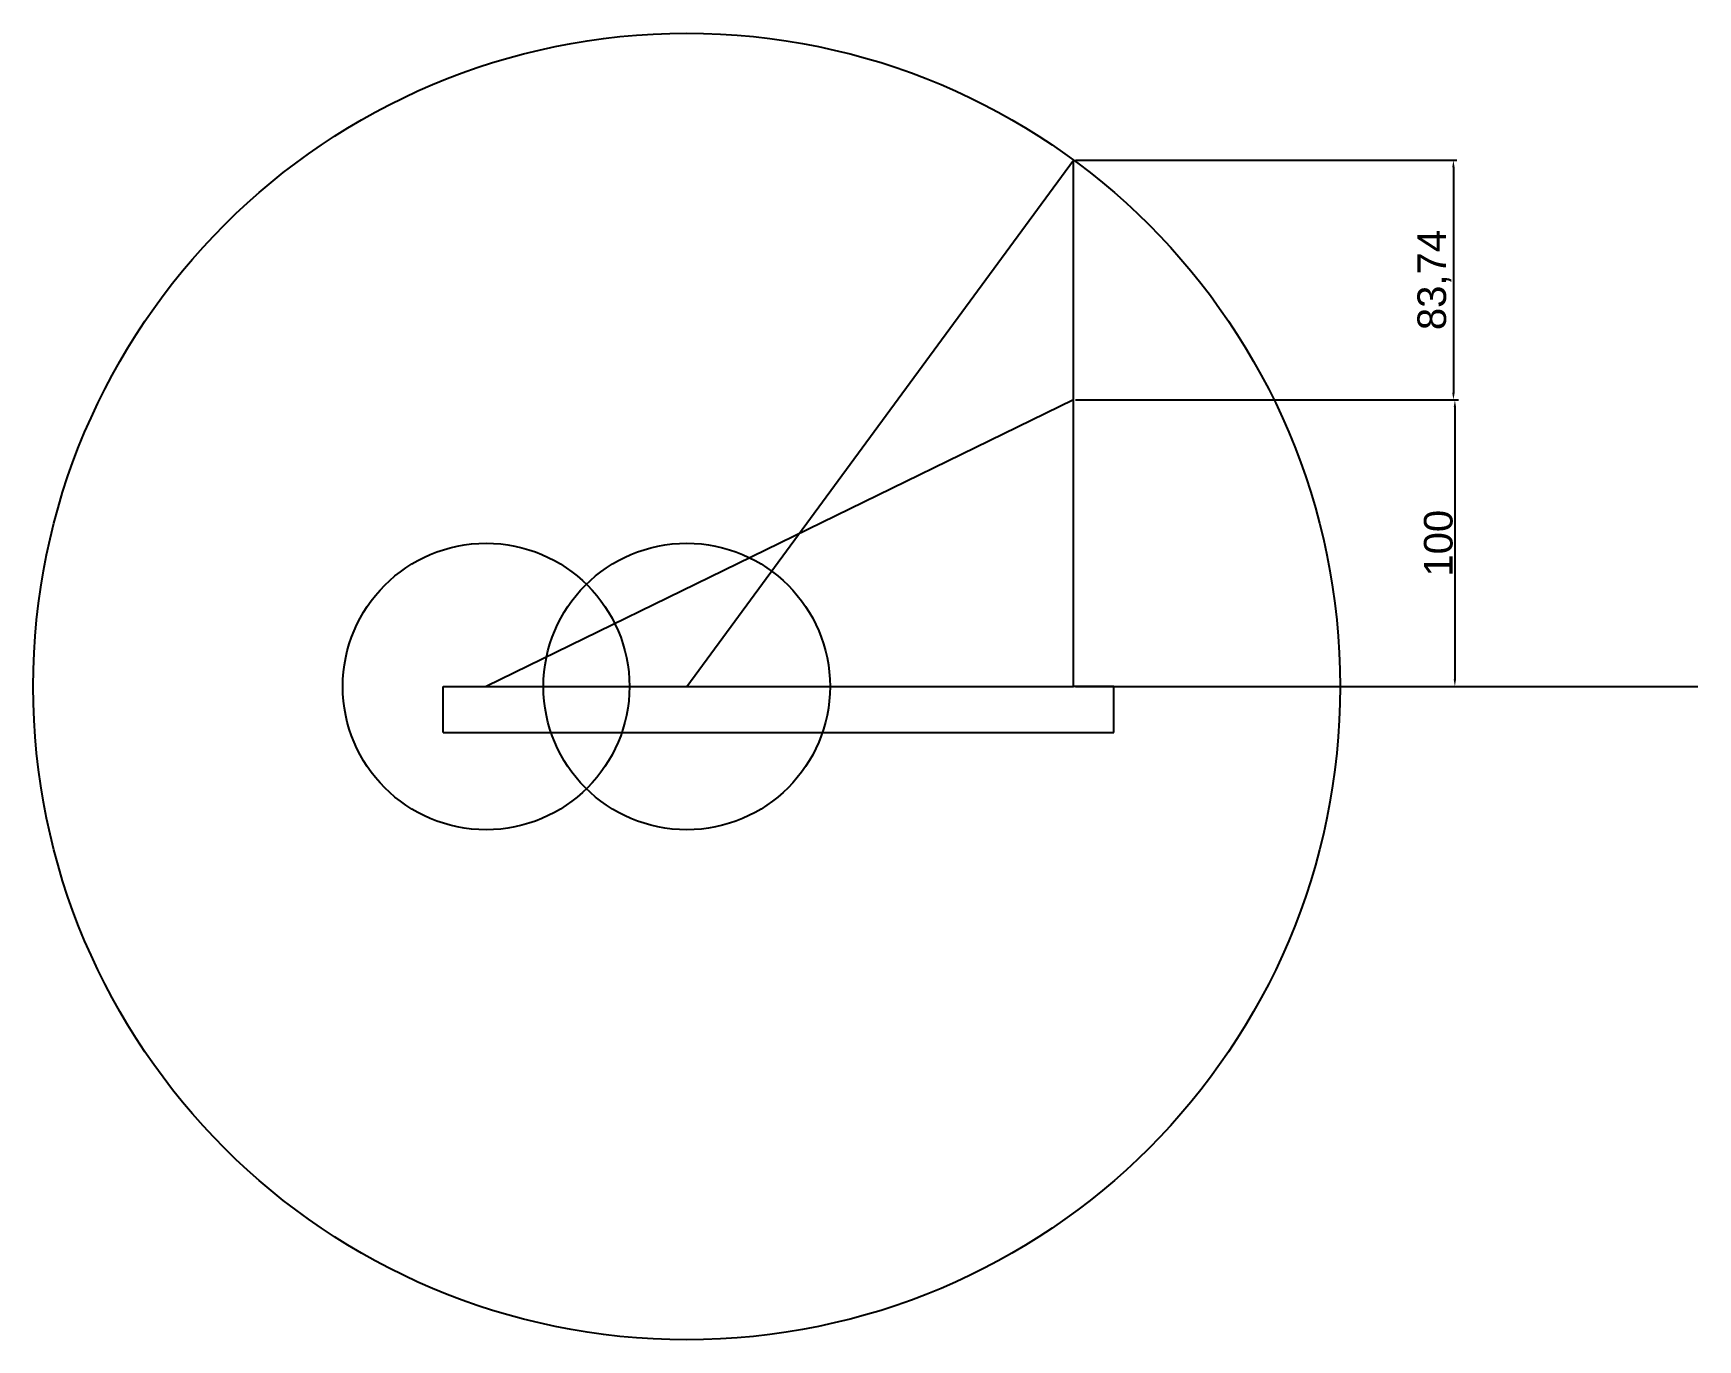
# Model space of a CAD drawing. Header units: millimetres. Extents: x 1370 to 1950, y 1388 to 1844.
import ezdxf

# ---------------------------------------------------------------- set-up
doc = ezdxf.new("R2010")
doc.units = ezdxf.units.MM
doc.styles.get("Standard").update_dxf_attribs({"font": 'arial.ttf'})
doc.dimstyles.new('1', dxfattribs={"dimtxt": 10, "dimasz": 2.5, "dimexe": 1.25, "dimexo": 0.625, "dimtad": 1, "dimtxsty": 'Standard', "dimcen": 2.5, "dimadec": 0, "dimazin": 0, "dimtfac": 1, "dimtmove": 0, "dimatfit": 3, "dimfxl": 1, "dimarcsym": 0})

# ---------------------------------------------------------------- blocks, each defined once
blk = doc.blocks.new('*D8')
at = {"color": 0, "lineweight": -2, "transparency": 16777216}
for p, q in [((1733.26, 1716.46), (1866.91, 1716.46)), ((1865.66, 1713.96), (1865.66, 1618.96)), ((1733.26, 1616.46), (1866.91, 1616.46))]:
    blk.add_line(p, q, dxfattribs=at)
at = {"color": 0, "transparency": 16777216}
for points in [[(1865.24, 1713.96), (1866.08, 1713.96), (1865.66, 1716.46)], [(1865.24, 1618.96), (1866.08, 1618.96), (1865.66, 1616.46)]]:
    blk.add_solid(points, dxfattribs=at)
at = {"layer": 'Defpoints', "color": 0, "transparency": 16777216}
for p in [(1732.64, 1716.46), (1732.64, 1616.46), (1865.66, 1616.46)]:
    blk.add_point(p, dxfattribs=at)
at = {"color": 0, "transparency": 16777216, "insert": (1859.93, 1666.46), "char_height": 10, "attachment_point": 5, "rotation": 90}
blk.add_mtext('100', dxfattribs=at)
blk = doc.blocks.new('*D9')
at = {"color": 0, "lineweight": -2, "transparency": 16777216}
for p, q in [((1733.26, 1800.19), (1866.4, 1800.19)), ((1865.15, 1797.69), (1865.15, 1718.96)), ((1733.26, 1716.46), (1866.4, 1716.46))]:
    blk.add_line(p, q, dxfattribs=at)
at = {"color": 0, "transparency": 16777216}
for points in [[(1864.74, 1797.69), (1865.57, 1797.69), (1865.15, 1800.19)], [(1864.74, 1718.96), (1865.57, 1718.96), (1865.15, 1716.46)]]:
    blk.add_solid(points, dxfattribs=at)
at = {"layer": 'Defpoints', "color": 0, "transparency": 16777216}
for p in [(1732.64, 1800.19), (1732.64, 1716.46), (1865.15, 1716.46)]:
    blk.add_point(p, dxfattribs=at)
at = {"color": 0, "transparency": 16777216, "insert": (1858.52, 1758.33), "char_height": 10, "attachment_point": 5, "rotation": 90}
blk.add_mtext('83,74', dxfattribs=at)

msp = doc.modelspace()

# ---------------------------------------------------------------- linework, layer by layer
at = {"color": 152, "true_color": 0x2776bb}
for p, q in [((1597.635, 1616.458), (1732.635, 1800.194)), ((1732.635, 1716.458), (1527.635, 1616.458))]:
    msp.add_line(p, q, dxfattribs=at)
at = {"color": 242, "true_color": 0xcd2027}
for p, q in [((1732.635, 1716.458), (1732.635, 1800.194)), ((1732.635, 1616.458), (1732.635, 1716.458))]:
    msp.add_line(p, q, dxfattribs=at)
for p, q in [((1512.635, 1600.458), (1512.635, 1616.458)), ((1512.635, 1616.458), (1527.635, 1616.458)), ((1746.635, 1616.458), (1732.635, 1616.458)), ((1746.635, 1600.458), (1746.635, 1616.458)), ((1512.635, 1600.458), (1746.635, 1600.458))]:
    msp.add_line(p, q)
at = {"color": 2, "true_color": 0xf1eb1f}
msp.add_line((1527.635, 1616.458), (1732.635, 1616.458), dxfattribs=at)
at = {"color": 85, "true_color": 0x58ba48}
msp.add_line((1527.635, 1616.458), (1597.635, 1616.458), dxfattribs=at)
at = {"color": 51, "true_color": 0xf8f6b0}
msp.add_line((1746.635, 1616.458), (1950.391, 1616.458), dxfattribs=at)
at = {"color": 152, "true_color": 0x2776bb}
msp.add_circle((1597.635, 1616.458), 228, dxfattribs=at)
at = {"color": 1}
for centre in [(1527.635, 1616.458), (1597.635, 1616.458)]:
    msp.add_circle(centre, 50, dxfattribs=at)

# ---------------------------------------------------------------- dimensions: what is measured, and where the dimension line sits
at = {"color": 7, "true_color": 0xffffff}
for base, p1, p2, picture, middle in [((1865.152, 1716.458), (1732.635, 1800.194), (1732.635, 1716.458), '*D9', (1858.518, 1758.326)), ((1865.66, 1616.458), (1732.635, 1716.458), (1732.635, 1616.458), '*D8', (1859.929, 1666.458))]:
    dim = msp.add_linear_dim(base=base, p1=p1, p2=p2, angle=90, dimstyle='1', dxfattribs=at)
    dim.commit()
    dim.dimension.update_dxf_attribs({"geometry": picture, "text_midpoint": middle})

doc.saveas('drawing.dxf')
